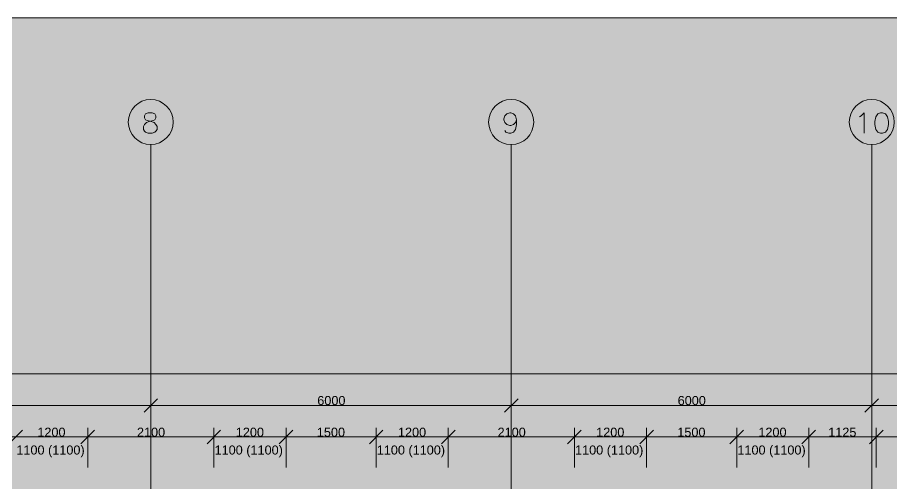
# Model space of a CAD drawing. Header units: millimetres. Extents: x 2377 to 264466, y -28213 to 61616.
# Drawn here: x 190891 to 205437, y -660 to 7095 of the extents above; entities that cross this region are included whole.
import ezdxf

# ---------------------------------------------------------------- set-up
doc = ezdxf.new("R2010")
doc.units = ezdxf.units.MM
doc.layers.add('ZTI_KANAL', color=30, linetype='Continuous', lineweight=50)
doc.styles.add('PDF ArialMT', font='arial.ttf')

msp = doc.modelspace()

# ---------------------------------------------------------------- linework, layer by layer
at = {"layer": 'ZTI_KANAL', "color": 7, "lineweight": 9}
for points in [[(144446, -24410), (264438, -24410), (264438, 7087), (144446, 7087)], [(193067, 5506), (193020, 5490), (193004, 5458), (193004, 5426), (193020, 5394), (193051, 5379), (193115, 5363), (193163, 5347), (193194, 5312), (193213, 5280), (193213, 5233), (193194, 5201), (193178, 5185), (193131, 5169), (193067, 5169), (193020, 5185), (193004, 5201), (192988, 5233), (192988, 5280), (193004, 5312), (193036, 5347), (193083, 5363), (193147, 5379), (193178, 5394), (193194, 5426), (193194, 5458), (193178, 5490), (193131, 5506)], [(205255, 5506), (205207, 5490), (205175, 5442), (205159, 5363), (205159, 5312), (205175, 5233), (205207, 5185), (205255, 5169), (205286, 5169), (205337, 5185), (205369, 5233), (205385, 5312), (205385, 5363), (205369, 5442), (205337, 5490), (205286, 5506)], [(193109, 492), (193109, 1146)], [(199107, 492), (199107, 1146)], [(205108, 492), (205108, 1146)], [(192997, 527), (193220, 752)], [(198996, 527), (199221, 752)], [(204994, 527), (205220, 752)], [(190746, 3), (190972, 228)], [(191946, 3), (192172, 228)], [(192061, 266), (192061, -391)], [(194049, 3), (194271, 228)], [(194160, 266), (194160, -391)], [(195246, 3), (195471, 228)], [(195360, 266), (195360, -391)], [(196748, 3), (196973, 228)], [(196859, 266), (196859, -391)], [(197948, 3), (198173, 228)], [(198059, 266), (198059, -391)], [(200047, 3), (200272, 228)], [(200161, 266), (200161, -391)], [(201247, 3), (201473, 228)], [(201361, 266), (201361, -391)], [(202746, 3), (202971, 228)], [(202860, 266), (202860, -391)], [(203946, 3), (204172, 228)], [(204061, 266), (204061, -391)], [(205070, 3), (205296, 228)], [(205181, 266), (205181, -391)]]:
    msp.add_lwpolyline(points, close=True, dxfattribs=at)
for points in [[(199196, 5394), (199180, 5347), (199148, 5312), (199101, 5296), (199082, 5296), (199034, 5312), (199002, 5347), (198986, 5394), (198986, 5410), (199002, 5458), (199034, 5490), (199082, 5506), (199101, 5506), (199148, 5490), (199180, 5458), (199196, 5394), (199196, 5312), (199180, 5233), (199148, 5185), (199101, 5169), (199066, 5169), (199018, 5185), (199002, 5217)], [(204902, 5442), (204934, 5458), (204981, 5506), (204981, 5169)], [(193109, 4982), (193109, -22133)], [(199107, 4982), (199107, -22133)], [(205108, 4982), (205108, -22133)], [(150961, 1165), (211256, 1165)], [(186958, 641), (193258, 641)], [(192959, 641), (199259, 641)], [(198958, 641), (205258, 641)], [(204956, 641), (211256, 641)], [(189209, 117), (191010, 117)], [(190708, 117), (192210, 117)], [(191908, 117), (194309, 117)], [(194010, 117), (195509, 117)], [(195211, 117), (197008, 117)], [(196710, 117), (198208, 117)], [(197910, 117), (200310, 117)], [(200009, 117), (201511, 117)], [(201209, 117), (203010, 117)], [(202711, 117), (204210, 117)], [(203908, 117), (205334, 117)], [(205032, 117), (211183, 117)]]:
    msp.add_lwpolyline(points, dxfattribs=at)
for centre, radius in [((193108, 5356), 374), ((199107, 5355), 375), ((205108, 5356), 374)]:
    msp.add_circle(centre, radius, dxfattribs=at)
at = {"layer": 'ZTI_KANAL', "color": 7, "lineweight": 35, "true_color": 0xffffff, "transparency": 33554559}
msp.add_solid([(144446, -24410), (264466, -24410), (144446, 7095), (264466, 7095)], dxfattribs=at)

# ---------------------------------------------------------------- texts
at = {"layer": 'ZTI_KANAL', "color": 7, "attachment_point": 4, "style": 'PDF ArialMT'}
for s, insert, char_height in [('6000', (195880, 720), 150.9), ('6000', (201878, 720), 150.9), ('1200', (191221, 193), 150.9), ('2100', (192879, 193), 150.9), ('1200', (194524, 193), 150.9), ('1500', (195873, 193), 150.9), ('1200', (197223, 193), 150.9), ('2100', (198881, 193), 150.9), ('1200', (200522, 193), 150.9), ('1500', (201872, 193), 150.9), ('1200', (203221, 193), 150.9), ('1125', (204384, 193), 150.9), ('1100 (1100)', (190872, -125), 150.87), ('1100 (1100)', (194171, -125), 150.87), ('1100 (1100)', (196870, -125), 150.87), ('1100 (1100)', (200170, -125), 150.87), ('1100 (1100)', (202872, -125), 150.87)]:
    msp.add_mtext(s, dxfattribs=dict(at, insert=insert, char_height=char_height))

doc.saveas('drawing.dxf')
